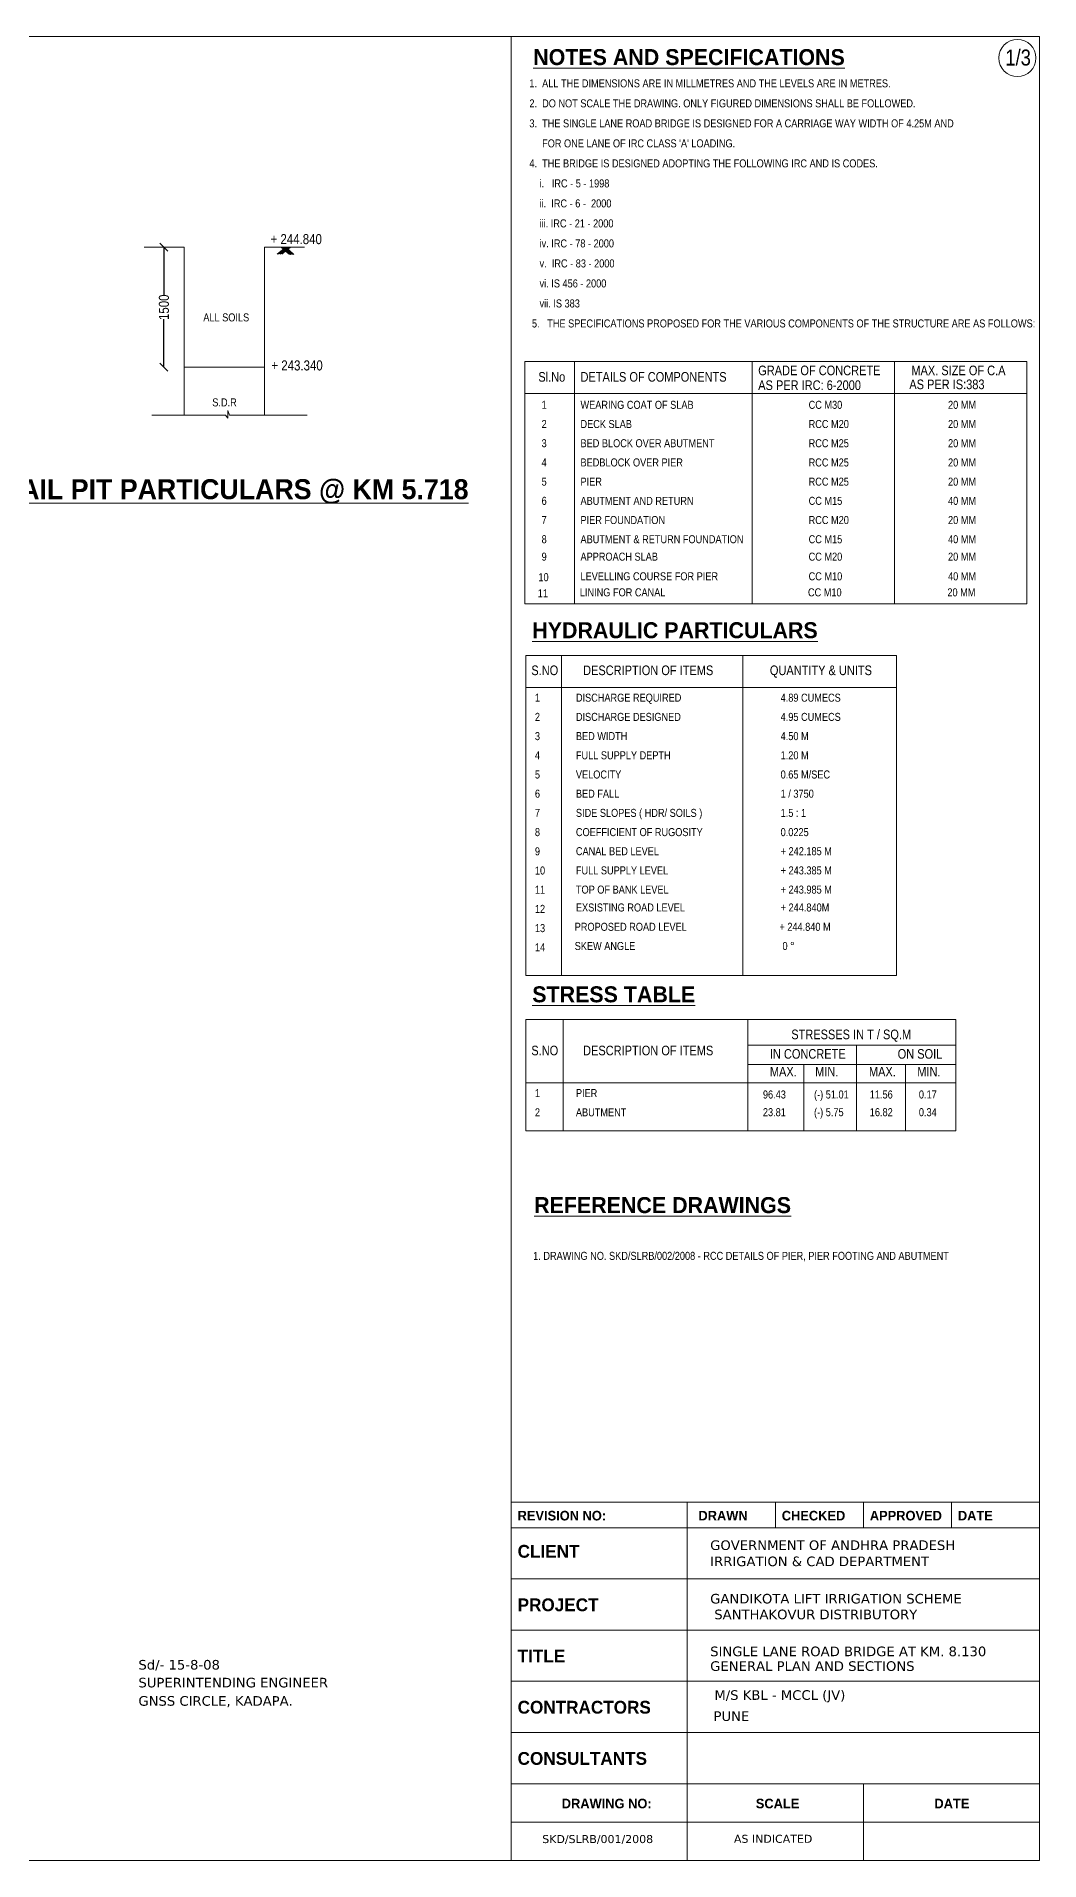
# Model space of a CAD drawing. Header units: millimetres. Extents: x 450481 to 511787, y -34722 to 10874.
# Drawn here: x 486727 to 511787, y -34722 to 10874 of the extents above; entities that cross this region are included whole.
import ezdxf
from ezdxf.enums import TextEntityAlignment as Align

# ---------------------------------------------------------------- set-up
doc = ezdxf.new("R2010")
doc.units = ezdxf.units.MM
doc.header["$LTSCALE"] = 300
doc.header["$MEASUREMENT"] = 0
doc.layers.add('MAIN', color=7, linetype='Continuous')
doc.styles.add('ARIAL NARROW', font='ARIALN.TTF', dxfattribs={"height": 250})
doc.styles.add('CITYBLUEPR', font='cityb___.ttf')
doc.styles.add('VERDANA', font='verdana.ttf')
doc.dimstyles.get("Standard").update_dxf_attribs({"dimtxt": 200, "dimasz": 200, "dimexe": 0.18, "dimexo": 0.0625, "dimgap": 0.09, "dimtad": 0, "dimdec": 0, "dimzin": 0, "dimdsep": 46, "dimtxsty": 'ARIAL NARROW', "dimcen": 0.0851, "dimdle": 0.1, "dimse1": 1, "dimse2": 1, "dimadec": 0, "dimazin": 0, "dimtfac": 1, "dimtdec": 0, "dimtofl": 0, "dimtmove": 0, "dimatfit": 3, "dimfxl": 1, "dimtolj": 1, "dimtzin": 0, "dimarcsym": 0})

# ---------------------------------------------------------------- blocks, each defined once
blk = doc.blocks.new('_Oblique')
at = {"color": 0, "linetype": 'ByBlock', "lineweight": -2}
blk.add_line((-0.5, -0.5), (0.5, 0.5), dxfattribs=at)
blk = doc.blocks.new('*D40')
at = {"layer": 'Defpoints', "color": 0, "lineweight": 9, "transparency": 16777216}
for p in [(490419, 5605), (489911, 2605), (490419, 2605)]:
    blk.add_point(p, dxfattribs=at)
at = {"layer": 'MAIN', "color": 0, "lineweight": -2, "transparency": 16777216}
for p, q in [((489911, 5605), (489911, 4401)), ((489911, 2605), (489911, 3809))]:
    blk.add_line(p, q, dxfattribs=at)
at = {"layer": 'MAIN', "color": 0, "lineweight": -2, "transparency": 16777216, "xscale": 200, "yscale": 200, "zscale": 200}
for p, rotation in [((489911, 5605), 90), ((489911, 2605), 270)]:
    blk.add_blockref('_Oblique', p, dxfattribs=dict(at, rotation=rotation))
at = {"layer": 'MAIN', "color": 0, "lineweight": 9, "transparency": 16777216, "insert": (489911, 4105), "char_height": 250, "attachment_point": 5, "rotation": 90, "style": 'ARIAL NARROW'}
blk.add_mtext('\\A1;1500', dxfattribs=at)

msp = doc.modelspace()

# ---------------------------------------------------------------- linework, layer by layer
at = {"layer": 'MAIN', "color": 0, "lineweight": 9}
for p, q in [((450480.9, 10874.3), (511786.9, 10874.3)), ((498586.9, 10874.3), (498586.9, -34722.2)), ((511786.9, 10874.3), (511786.9, -34722.2)), ((489419.2, 5605.2), (490419.2, 5605.2)), ((490419.2, 5605.2), (490419.2, 1407.1)), ((492419.2, 1407.1), (492419.2, 5605.2)), ((492419.2, 5605.2), (493419.2, 5605.2)), ((492957.6, 5604.9), (492737.3, 5428.8)), ((492996.3, 5604.9), (492775.9, 5428.8)), ((492996.3, 5604.9), (492775.9, 5428.8)), ((493034.9, 5604.9), (492814.6, 5428.8)), ((493034.9, 5604.9), (492814.6, 5428.8)), ((492839.4, 5605.2), (493045.4, 5422.7)), ((493073.5, 5604.9), (492853.2, 5428.8)), ((492877.8, 5605.2), (493086, 5420.7)), ((492880.4, 5602.9), (493081.4, 5424.8)), ((492916.5, 5604.9), (493122.1, 5422.7)), ((492957.6, 5604.9), (493158.7, 5426.8)), ((498925.5, 2750.6), (511471.9, 2750.6)), ((498925.5, 2750.6), (498925.5, -3306)), ((500171.4, 2750.6), (500171.4, -3306.5)), ((504611.5, 2750.6), (504611.5, -3306.5)), ((508161.9, 2750.6), (508161.9, -3306.5)), ((511471.9, 2750.6), (511471.9, -3306)), ((490419.2, 2605.2), (492419.2, 2605.2)), ((498925.5, 1950.6), (511471.9, 1950.6)), ((489606.9, 1407.1), (491447.6, 1407.1)), ((491549.2, 1407.1), (493491.4, 1407.1)), ((498926, -3207), (498925.5, -3206.5)), ((498925.5, -3306), (498926, -3306.5)), ((498926, -3306.5), (511471.4, -3306.5)), ((511471.4, -3306.5), (511471.9, -3306)), ((498952, -4601), (508217, -4601)), ((498952, -4601), (498952, -12601)), ((499841.7, -4601), (499841.7, -12601)), ((504372.7, -4601), (504372.7, -12601)), ((508217, -4601), (508217, -12601)), ((498952, -5401), (508217, -5401)), ((498952, -12601), (508217, -12601)), ((498952, -13702.4), (498952, -16483)), ((498952, -13702.4), (509692.3, -13702.4)), ((499884.1, -13702.4), (499884.1, -16483)), ((504502.2, -13702.4), (504502.2, -16483)), ((509692.3, -13702.4), (509692.3, -16483)), ((504502.2, -14337.5), (509692.3, -14337.5)), ((507213.7, -14337.5), (507213.7, -16483)), ((504502.2, -14824.4), (509692.3, -14824.4)), ((505900.3, -14824.4), (505900.3, -16483)), ((508442.4, -14824.4), (508442.4, -16483)), ((498952, -15285.7), (509692.3, -15285.7)), ((498952, -16483), (509692.3, -16483)), ((498586.9, -25762.2), (511786.9, -25762.2)), ((502986.9, -25762.2), (502986.9, -34722.2)), ((505186.9, -25762.2), (505186.9, -26402.2)), ((507386.9, -25762.2), (507386.9, -26402.2)), ((509586.9, -25762.2), (509586.9, -26402.2)), ((498586.9, -26402.2), (511786.9, -26402.2)), ((498586.9, -27682.2), (511786.9, -27682.2)), ((511786.9, -27682.2), (511786.9, -34722.2)), ((498586.9, -28962.2), (511786.9, -28962.2)), ((498586.9, -30242.2), (511786.9, -30242.2)), ((498586.9, -31522.2), (511786.9, -31522.2)), ((498586.9, -32802.2), (511786.9, -32802.2)), ((507386.9, -32802.2), (507386.9, -34722.2)), ((511786.9, -33762.2), (498586.9, -33762.2)), ((450480.9, -34722.2), (511786.9, -34722.2))]:
    msp.add_line(p, q, dxfattribs=at)
msp.add_lwpolyline([(491549.2, 1407.1), (491505.4, 1524.2), (491505.4, 1407.1), (491505.4, 1334.7), (491447.6, 1407.1)], dxfattribs=at)
msp.add_circle((511235, 10337), 463.3, dxfattribs=at)

# ---------------------------------------------------------------- texts
for s, height, style, p in [('%%UNOTES AND SPECIFICATIONS', 400, 'CITYBLUEPR', (499136, 10159.5)), ('1/3', 400, 'ARIAL NARROW', (510934.6, 10148.1)), ('+ 244.840', 250, 'ARIAL NARROW', (492575.4, 5684.4)), ('+ 243.340', 250, 'ARIAL NARROW', (492595.8, 2526.5)), ('Sl.No     ', 240, 'ARIAL NARROW', (499265.1, 2245.3)), ('DETAILS OF COMPONENTS', 240, 'ARIAL NARROW', (500318.6, 2245.3)), ('AS PER IRC: 6-2000', 240, 'ARIAL NARROW', (504758.8, 2037.8)), ('GRADE OF CONCRETE', 240, 'ARIAL NARROW', (504758.8, 2406.7)), ('AS PER IS:383', 240, 'ARIAL NARROW', (508534, 2058.2)), ('MAX. SIZE OF C.A', 240, 'ARIAL NARROW', (508585.4, 2406.7)), ('1', 200, 'ARIAL NARROW', (499347, 1566.5)), ('WEARING COAT OF SLAB', 200, 'ARIAL NARROW', (500318.6, 1566.5)), ('CC M30', 200, 'ARIAL NARROW', (506018.6, 1566.5)), ('20 MM', 200, 'ARIAL NARROW', (509501.7, 1566.5)), ('2', 200, 'ARIAL NARROW', (499347, 1086.5)), ('DECK SLAB', 200, 'ARIAL NARROW', (500318.6, 1086.5)), ('RCC M20', 200, 'ARIAL NARROW', (506018.6, 1086.5)), ('20 MM', 200, 'ARIAL NARROW', (509501.7, 1086.5)), ('3', 200, 'ARIAL NARROW', (499347, 606.5)), ('BED BLOCK OVER ABUTMENT', 200, 'ARIAL NARROW', (500318.6, 606.5)), ('RCC M25', 200, 'ARIAL NARROW', (506018.6, 606.5)), ('20 MM', 200, 'ARIAL NARROW', (509501.7, 606.5)), ('4', 200, 'ARIAL NARROW', (499347, 126.5)), ('BEDBLOCK OVER PIER', 200, 'ARIAL NARROW', (500318.6, 126.5)), ('RCC M25', 200, 'ARIAL NARROW', (506018.6, 126.5)), ('20 MM', 200, 'ARIAL NARROW', (509501.7, 126.5)), ('5', 200, 'ARIAL NARROW', (499347, -353.5)), ('PIER', 200, 'ARIAL NARROW', (500318.6, -353.5)), ('RCC M25', 200, 'ARIAL NARROW', (506018.6, -353.5)), ('20 MM', 200, 'ARIAL NARROW', (509501.7, -353.5)), ('6', 200, 'ARIAL NARROW', (499347, -833.5)), ('ABUTMENT AND RETURN', 200, 'ARIAL NARROW', (500318.6, -833.5)), ('CC M15', 200, 'ARIAL NARROW', (506018.6, -833.5)), ('40 MM', 200, 'ARIAL NARROW', (509501.7, -833.5)), ('7', 200, 'ARIAL NARROW', (499347, -1313.5)), ('PIER FOUNDATION', 200, 'ARIAL NARROW', (500318.6, -1313.5)), ('RCC M20', 200, 'ARIAL NARROW', (506018.6, -1313.5)), ('20 MM', 200, 'ARIAL NARROW', (509501.7, -1313.5)), ('8', 200, 'ARIAL NARROW', (499347, -1793.5)), ('ABUTMENT & RETURN FOUNDATION', 200, 'ARIAL NARROW', (500318.6, -1793.5)), ('CC M15', 200, 'ARIAL NARROW', (506018.6, -1793.5)), ('40 MM', 200, 'ARIAL NARROW', (509501.7, -1793.5)), ('9', 200, 'ARIAL NARROW', (499347, -2228.6)), ('APPROACH SLAB', 200, 'ARIAL NARROW', (500318.6, -2228.6)), ('CC M20', 200, 'ARIAL NARROW', (506018.6, -2228.6)), ('20 MM', 200, 'ARIAL NARROW', (509501.7, -2228.6)), ('10', 200, 'ARIAL NARROW', (499267.9, -2742.4)), ('LEVELLING COURSE FOR PIER', 200, 'ARIAL NARROW', (500318.6, -2719.8)), ('CC M10', 200, 'ARIAL NARROW', (506018.6, -2719.8)), ('40 MM', 200, 'ARIAL NARROW', (509501.7, -2719.8)), ('11', 200, 'ARIAL NARROW', (499251.8, -3143.3)), ('LINING FOR CANAL', 200, 'ARIAL NARROW', (500302.6, -3120.7)), ('CC M10', 200, 'ARIAL NARROW', (506002.5, -3120.7)), ('20 MM', 200, 'ARIAL NARROW', (509485.6, -3120.7)), ('%%UHYDRAULIC PARTICULARS', 400, 'CITYBLUEPR', (499113.5, -4167.7)), ('S.NO', 240, 'ARIAL NARROW', (499090, -5089.9)), ('DESCRIPTION OF ITEMS', 240, 'ARIAL NARROW', (500383.3, -5089.9)), ('QUANTITY & UNITS', 240, 'ARIAL NARROW', (505050.1, -5089.9)), ('1', 200, 'ARIAL NARROW', (499179.7, -5754.2)), ('DISCHARGE REQUIRED', 200, 'ARIAL NARROW', (500203.9, -5754.2)), ('4.89 CUMECS', 200, 'ARIAL NARROW', (505319.2, -5754.2)), ('2', 200, 'ARIAL NARROW', (499179.7, -6234.2)), ('DISCHARGE DESIGNED', 200, 'ARIAL NARROW', (500203.9, -6234.2)), ('4.95 CUMECS', 200, 'ARIAL NARROW', (505319.2, -6234.2)), ('3', 200, 'ARIAL NARROW', (499179.7, -6714.2)), ('BED WIDTH', 200, 'ARIAL NARROW', (500203.9, -6714.2)), ('4.50 M', 200, 'ARIAL NARROW', (505319.2, -6714.2)), ('4', 200, 'ARIAL NARROW', (499179.7, -7194.2)), ('FULL SUPPLY DEPTH', 200, 'ARIAL NARROW', (500203.9, -7194.2)), ('1.20 M', 200, 'ARIAL NARROW', (505319.2, -7194.2)), ('5', 200, 'ARIAL NARROW', (499179.7, -7674.2)), ('VELOCITY', 200, 'ARIAL NARROW', (500203.9, -7674.2)), ('0.65 M/SEC', 200, 'ARIAL NARROW', (505319.2, -7674.2)), ('6', 200, 'ARIAL NARROW', (499179.7, -8154.2)), ('BED FALL', 200, 'ARIAL NARROW', (500203.9, -8154.2)), ('1 / 3750', 200, 'ARIAL NARROW', (505319.2, -8154.2)), ('7', 200, 'ARIAL NARROW', (499179.7, -8634.2)), ('SIDE SLOPES ( HDR/ SOILS )', 200, 'ARIAL NARROW', (500203.9, -8634.2)), ('1.5 : 1', 200, 'ARIAL NARROW', (505319.2, -8634.2)), ('8', 200, 'ARIAL NARROW', (499179.7, -9114.2)), ('COEFFICIENT OF RUGOSITY', 200, 'ARIAL NARROW', (500203.9, -9114.2)), ('0.0225', 200, 'ARIAL NARROW', (505319.2, -9114.2)), ('9', 200, 'ARIAL NARROW', (499179.7, -9594.2)), ('CANAL BED LEVEL', 200, 'ARIAL NARROW', (500203.9, -9591.6)), ('+ 242.185 M  ', 200, 'ARIAL NARROW', (505319, -9591.6)), ('10', 200, 'ARIAL NARROW', (499179.7, -10074.2)), ('FULL SUPPLY LEVEL', 200, 'ARIAL NARROW', (500203.9, -10071.6)), ('+ 243.385 M  ', 200, 'ARIAL NARROW', (505319, -10071.6)), ('11', 200, 'ARIAL NARROW', (499179.7, -10554.2)), ('TOP OF BANK LEVEL', 200, 'ARIAL NARROW', (500203.9, -10551.6)), ('+ 243.985 M   ', 200, 'ARIAL NARROW', (505319, -10551.6)), ('12', 200, 'ARIAL NARROW', (499179.7, -11034.2)), ('EXSISTING ROAD LEVEL', 200, 'ARIAL NARROW', (500203.9, -10998.8)), ('+ 244.840M', 200, 'ARIAL NARROW', (505319.2, -10998.8)), ('13', 200, 'ARIAL NARROW', (499179.7, -11514.2)), ('PROPOSED ROAD LEVEL', 200, 'ARIAL NARROW', (500173.7, -11481.4)), ('+ 244.840 M', 200, 'ARIAL NARROW', (505289, -11481.4)), ('14', 200, 'ARIAL NARROW', (499179.7, -11994.2)), ('SKEW ANGLE', 200, 'ARIAL NARROW', (500173.7, -11961.4)), ('0 %%D', 200, 'ARIAL NARROW', (505365.3, -11961.4)), ('%%USTRESS TABLE', 400, 'CITYBLUEPR', (499113.5, -13269.1)), ('       STRESSES IN T / SQ.M', 240, 'ARIAL NARROW', (505050.1, -14191.3)), ('S.NO', 240, 'ARIAL NARROW', (499090, -14593.5)), ('DESCRIPTION OF ITEMS', 240, 'ARIAL NARROW', (500383.3, -14593.5)), ('IN CONCRETE                 ON SOIL', 240, 'ARIAL NARROW', (505050.1, -14678.2)), ('MAX.      MIN.          MAX.       MIN.', 240, 'ARIAL NARROW', (505050.1, -15122.8)), ('1', 200, 'ARIAL NARROW', (499179.7, -15638.9)), ('PIER', 200, 'ARIAL NARROW', (500203.9, -15638.9)), ('96.43', 200, 'ARIAL NARROW', (504876.3, -15672.9)), ('(-) 51.01', 200, 'ARIAL NARROW', (506153.9, -15672.9)), ('11.56', 200, 'ARIAL NARROW', (507546.8, -15672.9)), ('0.17', 200, 'ARIAL NARROW', (508773.3, -15672.9)), ('2', 200, 'ARIAL NARROW', (499179.7, -16118.9)), ('ABUTMENT', 200, 'ARIAL NARROW', (500203.9, -16118.9)), ('23.81', 200, 'ARIAL NARROW', (504876.3, -16115.5)), ('(-) 5.75', 200, 'ARIAL NARROW', (506153.9, -16115.5)), ('16.82', 200, 'ARIAL NARROW', (507546.8, -16115.5)), ('0.34', 200, 'ARIAL NARROW', (508773.3, -16115.5)), ('%%UREFERENCE DRAWINGS', 400, 'CITYBLUEPR', (499160.2, -18538.1)), ('1. DRAWING NO. SKD/SLRB/002/2008 - RCC DETAILS OF PIER, PIER FOOTING AND ABUTMENT', 200, 'ARIAL NARROW', (499135.6, -19707.2)), ('REVISION NO:', 240, 'CITYBLUEPR', (498747.5, -26221.1)), ('DRAWN', 240, 'CITYBLUEPR', (503265.1, -26221.1)), ('CHECKED', 240, 'CITYBLUEPR', (505347.5, -26221.1)), ('APPROVED', 240, 'CITYBLUEPR', (507547.5, -26221.1)), ('DATE', 240, 'CITYBLUEPR', (509747.5, -26221.1)), ('CLIENT', 320, 'CITYBLUEPR', (498747.5, -27152.8)), ('GOVERNMENT OF ANDHRA PRADESH', 240, 'VERDANA', (503559.1, -26959.6)), ('IRRIGATION & CAD DEPARTMENT', 240, 'VERDANA', (503559.1, -27364.1)), ('PROJECT', 320, 'CITYBLUEPR', (498747.5, -28490.3)), ('GANDIKOTA LIFT IRRIGATION SCHEME', 240, 'VERDANA', (503559.1, -28297.1)), ('SANTHAKOVUR DISTRIBUTORY ', 240, 'VERDANA', (503660.8, -28690.1)), ('TITLE', 320, 'CITYBLUEPR', (498747.5, -29770.3)), ('SINGLE LANE ROAD BRIDGE AT KM. 8.130', 240, 'VERDANA', (503559.1, -29614.4)), ('Sd/- 15-8-08', 240, 'VERDANA', (489273.1, -29948.6)), ('GENERAL PLAN AND SECTIONS', 240, 'VERDANA', (503559.1, -29981.6)), ('SUPERINTENDING ENGINEER', 240, 'VERDANA', (489273.1, -30394.6)), ('M/S KBL - MCCL (JV)', 240, 'VERDANA', (503663.2, -30705.6)), ('GNSS CIRCLE, KADAPA.', 240, 'VERDANA', (489273.1, -30852.6)), ('CONTRACTORS', 320, 'CITYBLUEPR', (498747.5, -31050.3)), ('PUNE', 240, 'VERDANA', (503642.2, -31233.2)), ('CONSULTANTS', 320, 'CITYBLUEPR', (498747.5, -32330.3)), ('DRAWING NO:', 240, 'CITYBLUEPR', (499850.4, -33417.4)), ('SCALE', 240, 'CITYBLUEPR', (504698.9, -33417.4)), ('DATE', 240, 'CITYBLUEPR', (509161.1, -33417.4)), ('SKD/SLRB/001/2008', 200, 'VERDANA', (499363.2, -34285.6)), ('AS INDICATED', 200, 'VERDANA', (504152.2, -34279.3))]:
    msp.add_text(s, height=height, dxfattribs=dict(at, style=style)).set_placement(p)
at = {"layer": 'MAIN', "color": 0, "lineweight": 9, "style": 'CITYBLUEPR'}
msp.add_text('%%UTRAIL PIT PARTICULARS @ KM 5.718', height=500, dxfattribs=at).set_placement((491474.8, -692.5), align=Align.CENTER)
at = {"layer": 'MAIN', "color": 0, "lineweight": 9, "insert": (499041.3, 9802.4), "char_height": 200, "width": 15776.667, "attachment_point": 1, "line_spacing_factor": 1.5, "style": 'CITYBLUEPR'}
msp.add_mtext("{\\fArial Narrow|b0|i0|c0|p34;1.  ALL THE DIMENSIONS ARE IN MILLMETRES AND THE LEVELS ARE IN METRES.\\P2.  DO NOT SCALE THE DRAWING. ONLY FIGURED DIMENSIONS SHALL BE FOLLOWED.\\P3.  THE SINGLE LANE ROAD BRIDGE IS DESIGNED FOR A CARRIAGE WAY WIDTH OF 4.25M AND\\P     FOR ONE LANE OF IRC CLASS 'A' LOADING.\\P4.  THE BRIDGE IS DESIGNED ADOPTING THE FOLLOWING IRC AND IS CODES.\\P    i.   IRC - 5 - 1998\\P    ii.  IRC - 6 -  2000\\P    iii. IRC - 21 - 2000\\P    iv. IRC - 78 - 2000\\P    v.  IRC - 83 - 2000\\P    vi. IS 456 - 2000\\P    vii. IS 383\\P 5.   THE SPECIFICATIONS PROPOSED FOR THE VARIOUS COMPONENTS OF THE STRUCTURE ARE AS FOLLOWS:}", dxfattribs=at)
at = {"layer": 'MAIN', "color": 0, "lineweight": 9, "char_height": 200, "attachment_point": 4, "style": 'ARIAL NARROW'}
for s, insert in [('\\PALL SOILS', (490894.4, 4017.2)), ('S.D.R', (491119, 1725.8))]:
    msp.add_mtext(s, dxfattribs=dict(at, insert=insert))

# ---------------------------------------------------------------- dimensions: what is measured, and where the dimension line sits
at = {"layer": 'MAIN', "color": 0, "lineweight": 9}
dim = msp.add_linear_dim(base=(489910.6, 2605.2), p1=(490419.2, 5605.2), p2=(490419.2, 2605.2), angle=90, text='1500', dimstyle='Standard', override={"dimtxt": 250, "dimblk1": 'Oblique', "dimblk2": 'Oblique', "dimsah": 1}, dxfattribs=at)
dim.commit()
dim.dimension.update_dxf_attribs({"geometry": '*D40', "text_midpoint": (489910.6, 4105.2)})

doc.saveas('drawing.dxf')
